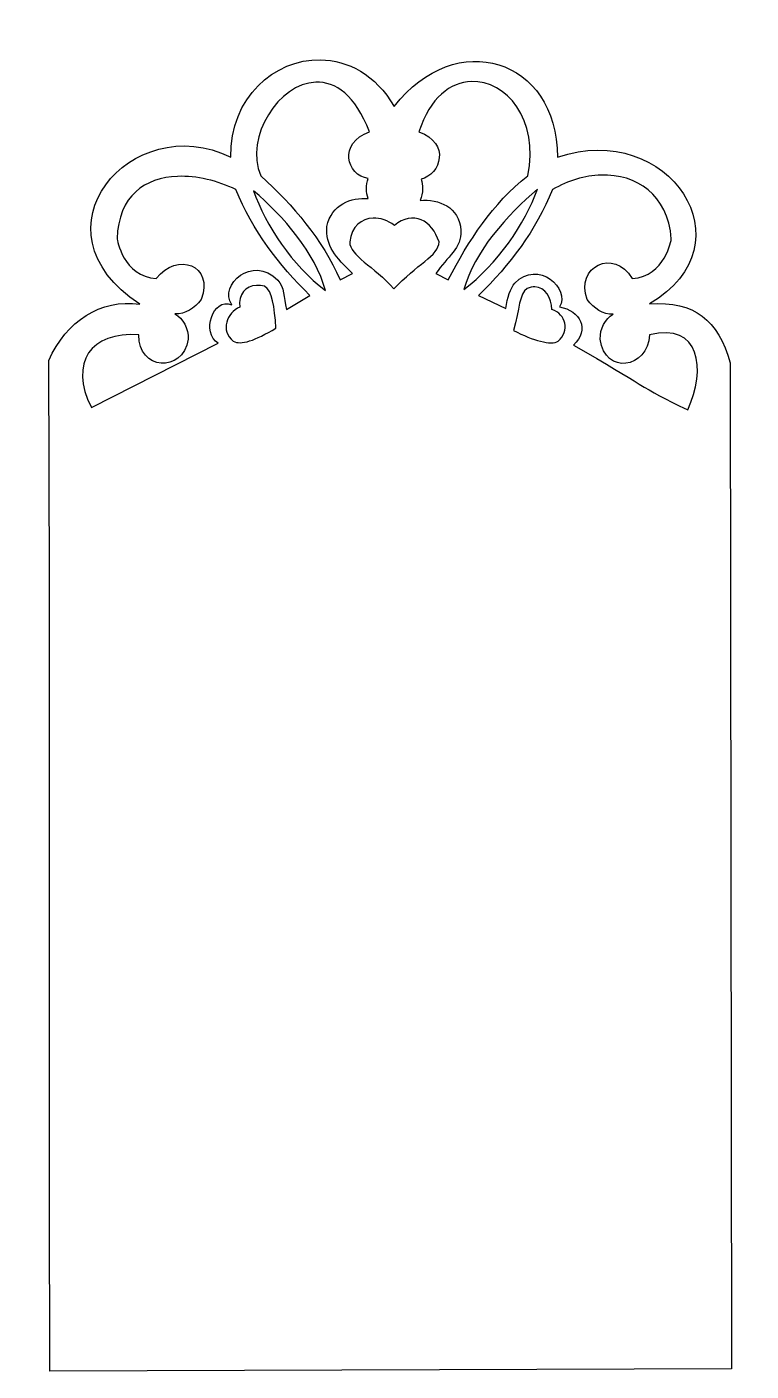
# Model space of a CAD drawing. Header units: centimetres. Extents: x -4.01 to 0.08, y -0.67 to 6.92.
import ezdxf

# ---------------------------------------------------------------- set-up
doc = ezdxf.new("R2010")
doc.units = ezdxf.units.CM
doc.header["$MEASUREMENT"] = 0
doc.layers.add('Layer 1', color=7, linetype='Continuous')

msp = doc.modelspace()

# ---------------------------------------------------------------- linework, layer by layer
at = {"layer": 'Layer 1', "color": 48}
for points, knots in [([(-2.35213, 6.73782), (-2.61057, 6.74153), (-2.86272, 6.52643), (-2.85649, 6.18798), (-2.85649, 6.18798), (-3.41971, 6.46257), (-4.00921, 5.77323), (-3.37077, 5.3562), (-3.37077, 5.3562), (-3.59647, 5.3886), (-3.7846, 5.26122), (-3.88588, 5.0387), (-3.88588, 5.0387), (-3.8758, 3.13504), (-3.88625, 1.23086), (-3.87927, -0.67299), (-3.87927, -0.67299), (-3.87927, -0.67299), (-0.02958, -0.65976), (-0.02958, -0.65976), (-0.02958, -0.65976), (-0.02958, -0.65976), (-0.03619, 5.02547), (-0.03619, 5.02547), (-0.03619, 5.02547), (-0.10742, 5.26628), (-0.23669, 5.37557), (-0.49177, 5.35868), (-0.49177, 5.35868), (0.08119, 5.69638), (-0.38127, 6.40088), (-1.01267, 6.18798), (-1.01267, 6.18798), (-1.01341, 6.74759), (-1.5878, 6.9238), (-1.93458, 6.47406), (-1.93458, 6.47406), (-2.03973, 6.65477), (-2.19706, 6.73559), (-2.35213, 6.73782)], [0, 0, 0, 0, 0.0909091, 0.0909091, 0.0909091, 0.0909091, 0.1818182, 0.1818182, 0.1818182, 0.1818182, 0.2727273, 0.2727273, 0.2727273, 0.2727273, 0.3636364, 0.3636364, 0.3636364, 0.3636364, 0.4545455, 0.4545455, 0.4545455, 0.4545455, 0.5454545, 0.5454545, 0.5454545, 0.5454545, 0.6363636, 0.6363636, 0.6363636, 0.6363636, 0.7272727, 0.7272727, 0.7272727, 0.7272727, 0.8181818, 0.8181818, 0.8181818, 0.8181818, 1, 1, 1, 1]), ([(-2.37694, 6.61132), (-2.26735, 6.61516), (-2.1534, 6.53896), (-2.07432, 6.3302), (-2.07432, 6.3302), (-2.25242, 6.26751), (-2.20469, 6.0847), (-2.08093, 6.06644), (-2.08093, 6.06644), (-2.08774, 6.04875), (-2.09168, 6.02948), (-2.09168, 6.00939), (-2.09168, 6.00939), (-2.09168, 5.98957), (-2.08757, 5.97066), (-2.08093, 5.95317), (-2.08093, 5.95317), (-2.17839, 5.9629), (-2.28763, 5.91943), (-2.31492, 5.79607), (-2.31492, 5.79607), (-2.32387, 5.68712), (-2.26446, 5.62167), (-2.17023, 5.52983), (-2.17023, 5.52983), (-2.17023, 5.52983), (-2.23968, 5.49428), (-2.23968, 5.49428), (-2.23968, 5.49428), (-2.34288, 5.72485), (-2.50203, 5.91399), (-2.68864, 6.08132), (-2.68864, 6.08132), (-2.77997, 6.30511), (-2.58614, 6.60398), (-2.37693, 6.61131), (-2.37693, 6.61131), (-2.37693, 6.61131), (-2.37694, 6.61132), (-2.37694, 6.61132)], [0, 0, 0, 0, 0.0909091, 0.0909091, 0.0909091, 0.0909091, 0.1818182, 0.1818182, 0.1818182, 0.1818182, 0.2727273, 0.2727273, 0.2727273, 0.2727273, 0.3636364, 0.3636364, 0.3636364, 0.3636364, 0.4545455, 0.4545455, 0.4545455, 0.4545455, 0.5454545, 0.5454545, 0.5454545, 0.5454545, 0.6363636, 0.6363636, 0.6363636, 0.6363636, 0.7272727, 0.7272727, 0.7272727, 0.7272727, 0.8181818, 0.8181818, 0.8181818, 0.8181818, 1, 1, 1, 1]), ([(-1.49885, 6.61545), (-1.30483, 6.62266), (-1.11298, 6.40287), (-1.18052, 6.08132), (-1.18052, 6.08132), (-1.38061, 5.92569), (-1.51419, 5.71539), (-1.62948, 5.49428), (-1.62948, 5.49428), (-1.62948, 5.49428), (-1.69893, 5.52983), (-1.69893, 5.52983), (-1.69893, 5.52983), (-1.6356, 5.62687), (-1.55202, 5.67279), (-1.55754, 5.77292), (-1.55754, 5.77292), (-1.56496, 5.90745), (-1.68506, 5.95153), (-1.78822, 5.94325), (-1.78822, 5.94325), (-1.77907, 5.96331), (-1.77416, 5.98591), (-1.77416, 6.0094), (-1.77416, 6.0094), (-1.77416, 6.02794), (-1.77741, 6.04578), (-1.78326, 6.06232), (-1.78326, 6.06232), (-1.67147, 6.09125), (-1.61566, 6.26616), (-1.79484, 6.33021), (-1.79484, 6.33021), (-1.73251, 6.52513), (-1.61525, 6.61114), (-1.49884, 6.61546), (-1.49884, 6.61546), (-1.49884, 6.61546), (-1.49885, 6.61545), (-1.49885, 6.61545)], [0, 0, 0, 0, 0.0909091, 0.0909091, 0.0909091, 0.0909091, 0.1818182, 0.1818182, 0.1818182, 0.1818182, 0.2727273, 0.2727273, 0.2727273, 0.2727273, 0.3636364, 0.3636364, 0.3636364, 0.3636364, 0.4545455, 0.4545455, 0.4545455, 0.4545455, 0.5454545, 0.5454545, 0.5454545, 0.5454545, 0.6363636, 0.6363636, 0.6363636, 0.6363636, 0.7272727, 0.7272727, 0.7272727, 0.7272727, 0.8181818, 0.8181818, 0.8181818, 0.8181818, 1, 1, 1, 1]), ([(-3.15911, 6.07885), (-3.05058, 6.08325), (-2.93202, 6.05427), (-2.82838, 6.00444), (-2.82838, 6.00444), (-2.7339, 5.77284), (-2.58918, 5.57836), (-2.41083, 5.40665), (-2.41083, 5.40665), (-2.41083, 5.40665), (-2.54312, 5.32645), (-2.54312, 5.32645), (-2.54312, 5.32645), (-2.56066, 5.39831), (-2.55386, 5.45319), (-2.59273, 5.49264), (-2.59273, 5.49264), (-2.73589, 5.63794), (-2.92547, 5.46626), (-2.85235, 5.35291), (-2.85235, 5.35291), (-2.96031, 5.39627), (-3.0247, 5.19384), (-2.92842, 5.13546), (-2.92842, 5.13546), (-2.92842, 5.13546), (-3.64528, 4.77248), (-3.64528, 4.77248), (-3.64528, 4.77248), (-3.77197, 5.02694), (-3.64925, 5.20357), (-3.37656, 5.18341), (-3.37656, 5.18341), (-3.38108, 4.98438), (-3.13148, 4.96308), (-3.09792, 5.15861), (-3.09792, 5.15861), (-3.09686, 5.21964), (-3.12571, 5.27647), (-3.17316, 5.30165), (-3.17316, 5.30165), (-3.11491, 5.29827), (-3.06365, 5.33253), (-3.02433, 5.38268), (-3.02433, 5.38268), (-2.95166, 5.5803), (-3.16101, 5.65256), (-3.27816, 5.50174), (-3.27816, 5.50174), (-3.46618, 5.51213), (-3.49975, 5.72581), (-3.49975, 5.72581), (-3.49975, 5.72581), (-3.49269, 5.97202), (-3.33998, 6.07153), (-3.1591, 6.07886), (-3.1591, 6.07886), (-3.1591, 6.07886), (-3.15911, 6.07885), (-3.15911, 6.07885)], [0, 0, 0, 0, 0.0625, 0.0625, 0.0625, 0.0625, 0.125, 0.125, 0.125, 0.125, 0.1875, 0.1875, 0.1875, 0.1875, 0.25, 0.25, 0.25, 0.25, 0.3125, 0.3125, 0.3125, 0.3125, 0.375, 0.375, 0.375, 0.375, 0.4375, 0.4375, 0.4375, 0.4375, 0.5, 0.5, 0.5, 0.5, 0.5625, 0.5625, 0.5625, 0.5625, 0.625, 0.625, 0.625, 0.625, 0.6875, 0.6875, 0.6875, 0.6875, 0.75, 0.75, 0.75, 0.75, 0.8125, 0.8125, 0.8125, 0.8125, 0.875, 0.875, 0.875, 0.875, 1, 1, 1, 1]), ([(-0.76629, 6.08629), (-0.56608, 6.09257), (-0.38881, 5.97803), (-0.36941, 5.7258), (-0.36941, 5.7258), (-0.36941, 5.7258), (-0.40297, 5.51212), (-0.591, 5.50173), (-0.591, 5.50173), (-0.69163, 5.67641), (-0.91434, 5.56847), (-0.84483, 5.38267), (-0.84483, 5.38267), (-0.8051, 5.332), (-0.75538, 5.29641), (-0.69766, 5.29999), (-0.69766, 5.29999), (-0.74356, 5.27413), (-0.77229, 5.21849), (-0.77125, 5.1586), (-0.77125, 5.1586), (-0.7443, 4.95438), (-0.50298, 4.99205), (-0.49261, 5.1834), (-0.49261, 5.1834), (-0.2075, 5.25615), (-0.17013, 4.99025), (-0.27681, 4.75924), (-0.27681, 4.75924), (-0.54947, 4.88955), (-0.51853, 4.89651), (-0.92256, 5.12552), (-0.92256, 5.12552), (-0.82687, 5.21319), (-0.88432, 5.32019), (-1.00111, 5.34132), (-1.00111, 5.34132), (-0.93676, 5.44246), (-1.12117, 5.61252), (-1.25329, 5.47609), (-1.25329, 5.47609), (-1.27924, 5.44619), (-1.29556, 5.39504), (-1.30455, 5.3314), (-1.30455, 5.3314), (-1.30455, 5.3314), (-1.45834, 5.40664), (-1.45834, 5.40664), (-1.45834, 5.40664), (-1.27999, 5.57835), (-1.13528, 5.77283), (-1.04079, 6.00443), (-1.04079, 6.00443), (-0.95279, 6.05568), (-0.85729, 6.08343), (-0.76628, 6.08629), (-0.76628, 6.08629), (-0.76628, 6.08629), (-0.76629, 6.08629), (-0.76629, 6.08629)], [0, 0, 0, 0, 0.0625, 0.0625, 0.0625, 0.0625, 0.125, 0.125, 0.125, 0.125, 0.1875, 0.1875, 0.1875, 0.1875, 0.25, 0.25, 0.25, 0.25, 0.3125, 0.3125, 0.3125, 0.3125, 0.375, 0.375, 0.375, 0.375, 0.4375, 0.4375, 0.4375, 0.4375, 0.5, 0.5, 0.5, 0.5, 0.5625, 0.5625, 0.5625, 0.5625, 0.625, 0.625, 0.625, 0.625, 0.6875, 0.6875, 0.6875, 0.6875, 0.75, 0.75, 0.75, 0.75, 0.8125, 0.8125, 0.8125, 0.8125, 0.875, 0.875, 0.875, 0.875, 1, 1, 1, 1]), ([(-1.12595, 6.00691), (-1.19466, 5.81003), (-1.35412, 5.5806), (-1.54102, 5.43971), (-1.54102, 5.43971), (-1.48504, 5.65159), (-1.29349, 5.8632), (-1.12595, 6.00691)], [0, 0, 0, 0, 0.3333333, 0.3333333, 0.3333333, 0.3333333, 1, 1, 1, 1]), ([(-2.72916, 5.99782), (-2.56163, 5.85411), (-2.37917, 5.64663), (-2.32319, 5.43475), (-2.32319, 5.43475), (-2.51008, 5.57564), (-2.66045, 5.80094), (-2.72916, 5.99782)], [0, 0, 0, 0, 0.3333333, 0.3333333, 0.3333333, 0.3333333, 1, 1, 1, 1]), ([(-2.05282, 5.8432), (-2.01318, 5.84442), (-1.97049, 5.8302), (-1.93376, 5.80186), (-1.93376, 5.80186), (-1.82973, 5.88742), (-1.71874, 5.83089), (-1.68158, 5.70843), (-1.68158, 5.70843), (-1.68158, 5.63123), (-1.81022, 5.57997), (-1.93624, 5.44302), (-1.93624, 5.44302), (-2.05, 5.57151), (-2.18594, 5.63123), (-2.18594, 5.70843), (-2.18594, 5.70843), (-2.1767, 5.7969), (-2.11889, 5.84117), (-2.05282, 5.8432)], [0, 0, 0, 0, 0.1666667, 0.1666667, 0.1666667, 0.1666667, 0.3333333, 0.3333333, 0.3333333, 0.3333333, 0.5, 0.5, 0.5, 0.5, 0.6666667, 0.6666667, 0.6666667, 0.6666667, 1, 1, 1, 1]), ([(-2.7118, 5.46286), (-2.69752, 5.46362), (-2.68194, 5.46197), (-2.66632, 5.4579), (-2.66632, 5.4579), (-2.62382, 5.43257), (-2.6107, 5.34384), (-2.60265, 5.22143), (-2.60265, 5.22143), (-2.72089, 5.15128), (-2.80075, 5.12251), (-2.84326, 5.14784), (-2.84326, 5.14784), (-2.91845, 5.20634), (-2.88034, 5.30865), (-2.80605, 5.34049), (-2.80605, 5.34049), (-2.81802, 5.41279), (-2.77367, 5.45955), (-2.71179, 5.46286), (-2.71179, 5.46286), (-2.71179, 5.46286), (-2.7118, 5.46286), (-2.7118, 5.46286)], [0, 0, 0, 0, 0.1428571, 0.1428571, 0.1428571, 0.1428571, 0.2857143, 0.2857143, 0.2857143, 0.2857143, 0.4285714, 0.4285714, 0.4285714, 0.4285714, 0.5714286, 0.5714286, 0.5714286, 0.5714286, 0.7142857, 0.7142857, 0.7142857, 0.7142857, 1, 1, 1, 1]), ([(-1.14001, 5.4546), (-1.08164, 5.45383), (-1.0463, 5.39064), (-1.0441, 5.32727), (-1.0441, 5.32727), (-0.96308, 5.29921), (-0.94142, 5.20538), (-1.00772, 5.14785), (-1.00772, 5.14785), (-1.05022, 5.12252), (-1.14926, 5.15068), (-1.2599, 5.20821), (-1.2599, 5.20821), (-1.22871, 5.32731), (-1.22634, 5.41935), (-1.18383, 5.44468), (-1.18383, 5.44468), (-1.16801, 5.45196), (-1.15348, 5.45478), (-1.14001, 5.4546)], [0, 0, 0, 0, 0.1666667, 0.1666667, 0.1666667, 0.1666667, 0.3333333, 0.3333333, 0.3333333, 0.3333333, 0.5, 0.5, 0.5, 0.5, 0.6666667, 0.6666667, 0.6666667, 0.6666667, 1, 1, 1, 1])]:
    msp.add_open_spline(points, degree=3, knots=knots, dxfattribs=at)

doc.saveas('drawing.dxf')
